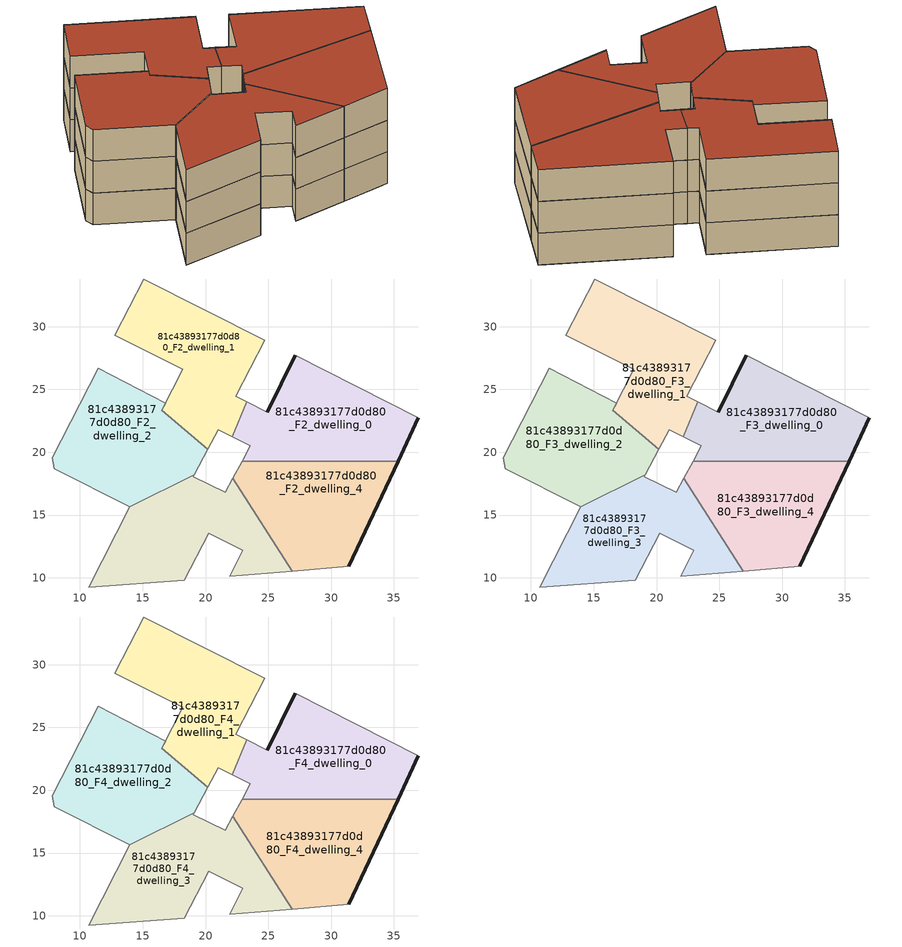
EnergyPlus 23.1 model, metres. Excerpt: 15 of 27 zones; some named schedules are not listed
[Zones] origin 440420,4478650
81c43893177d0d80_F2_dwelling_0
 floor to 81c43893177d0d80_F1_dwelling_5 (EU_floor_Construction): 35.56,19.79 36.96,22.76 27.13,27.73 24.91,23.2 25.09,23.11 22.85,20.86 23.57,20.5 22.94,19.35 z6
 floor to 81c43893177d0d80_F1_dwelling_0 (EU_floor_Construction): 22.85,20.86 25.09,23.1 24.91,23.2 23.3,24.02 22.11,21.23 z6
 floor to 81c43893177d0d80_F1_dwelling_4 (EU_floor_Construction): 35.33,19.3 35.56,19.79 22.94,19.35 22.91,19.3 z6
 wall outside (EU_wall_Construction): 36.96,22.76 35.33,19.3 / 24.91,23.2 27.13,27.73 z6:9
 wall adiabatic (EU_wall_Construction): 27.13,27.73 36.96,22.76 / 22.91,19.3 23.57,20.5 22.11,21.23 / 23.3,24.02 24.91,23.2 z6:9
 wall to 81c43893177d0d80_F2_dwelling_4 (EU_wall_Construction): 35.33,19.3 22.91,19.3 z6:9
 wall to 81c43893177d0d80_F2_dwelling_1 (EU_wall_Construction): 22.11,21.23 23.3,24.02 z6:9
81c43893177d0d80_F2_dwelling_1
 floor to 81c43893177d0d80_F1_dwelling_0 (EU_floor_Construction): 22.11,21.23 23.3,24.02 22.42,24.47 24.71,28.94 15.09,33.8 12.79,29.33 18.17,26.61 18.02,26.31 19.86,22.37 z6
 floor to 81c43893177d0d80_F1_dwelling_1 (EU_floor_Construction): 20.19,20.24 21.01,21.79 19.86,22.37 18.02,26.31 16.53,23.34 z6
 wall adiabatic (EU_wall_Construction): 22.11,21.23 21.01,21.79 20.19,20.24 / 16.53,23.34 18.17,26.61 12.79,29.33 15.09,33.8 24.71,28.94 22.42,24.47 23.3,24.02 z6:9
 wall to 81c43893177d0d80_F2_dwelling_2 (EU_wall_Construction): 20.19,20.24 16.53,23.34 z6:9
81c43893177d0d80_F2_dwelling_2
 floor to 81c43893177d0d80_F1_dwelling_1 (EU_floor_Construction): 19.78,19.48 20.19,20.24 16.53,23.34 16.81,23.92 11.45,26.69 8.44,20.85 z6
 floor to 81c43893177d0d80_F1_dwelling_2 (EU_floor_Construction): 19.11,18.21 19.78,19.48 8.44,20.85 7.77,19.56 7.94,18.68 13.96,15.66 13.95,15.65 z6
 wall adiabatic (EU_wall_Construction): 20.19,20.24 19.11,18.21 / 13.95,15.65 13.96,15.66 7.94,18.68 7.77,19.56 11.45,26.69 16.81,23.92 16.53,23.34 z6:9
 wall to 81c43893177d0d80_F2_dwelling_3 (EU_wall_Construction): 19.11,18.21 13.95,15.65 z6:9
81c43893177d0d80_F2_dwelling_3
 floor to 81c43893177d0d80_F1_dwelling_2 (EU_floor_Construction): 13.58,9.48 19.96,17.6 19.02,18.05 19.11,18.21 13.95,15.65 10.71,9.27 z6
 floor to 81c43893177d0d80_F1_dwelling_3 (EU_floor_Construction): 26.91,10.54 22.17,17.93 21.56,16.82 19.96,17.6 13.58,9.48 18.3,9.82 20.25,13.57 22.95,12.19 21.92,10.12 z6
 wall adiabatic (EU_wall_Construction): 19.11,18.21 19.02,18.05 21.56,16.82 22.17,17.93 / 26.91,10.54 21.92,10.12 22.95,12.19 20.25,13.57 18.3,9.82 10.71,9.27 13.95,15.65 z6:9
 wall to 81c43893177d0d80_F2_dwelling_4 (EU_wall_Construction): 22.17,17.93 26.91,10.54 z6:9
81c43893177d0d80_F2_dwelling_4
 floor to 81c43893177d0d80_F1_dwelling_3 (EU_floor_Construction): 30.55,10.84 22.37,18.31 22.17,17.93 26.91,10.54 z6
 floor to 81c43893177d0d80_F1_dwelling_4 (EU_floor_Construction): 31.39,10.91 35.33,19.3 22.91,19.3 22.37,18.31 30.55,10.84 z6
 wall outside (EU_wall_Construction): 35.33,19.3 31.39,10.91 z6:9
 wall adiabatic (EU_wall_Construction): 22.17,17.93 22.91,19.3 / 31.39,10.91 26.91,10.54 z6:9
81c43893177d0d80_F3_dwelling_0
 floor to 81c43893177d0d80_F2_dwelling_0 (EU_floor_Construction): 35.33,19.3 36.96,22.76 27.13,27.73 24.91,23.2 23.3,24.02 22.11,21.23 23.57,20.5 22.91,19.3 z9
 wall outside (EU_wall_Construction): 36.96,22.76 35.33,19.3 / 24.91,23.2 27.13,27.73 z9:12
 wall adiabatic (EU_wall_Construction): 27.13,27.73 36.96,22.76 / 22.91,19.3 23.57,20.5 22.11,21.23 / 23.3,24.02 24.91,23.2 z9:12
 wall to 81c43893177d0d80_F3_dwelling_4 (EU_wall_Construction): 35.33,19.3 22.91,19.3 z9:12
 wall to 81c43893177d0d80_F3_dwelling_1 (EU_wall_Construction): 22.11,21.23 23.3,24.02 z9:12
81c43893177d0d80_F3_dwelling_1
 floor to 81c43893177d0d80_F2_dwelling_1 (EU_floor_Construction): 22.11,21.23 23.3,24.02 22.42,24.47 24.71,28.94 15.09,33.8 12.79,29.33 18.17,26.61 16.53,23.34 20.19,20.24 21.01,21.79 z9
 wall adiabatic (EU_wall_Construction): 22.11,21.23 21.01,21.79 20.19,20.24 / 16.53,23.34 18.17,26.61 12.79,29.33 15.09,33.8 24.71,28.94 22.42,24.47 23.3,24.02 z9:12
 wall to 81c43893177d0d80_F3_dwelling_2 (EU_wall_Construction): 20.19,20.24 16.53,23.34 z9:12
81c43893177d0d80_F3_dwelling_2
 floor to 81c43893177d0d80_F2_dwelling_2 (EU_floor_Construction): 19.11,18.21 20.19,20.24 16.53,23.34 16.81,23.92 11.45,26.69 7.77,19.56 7.94,18.68 13.96,15.66 13.95,15.65 z9
 wall adiabatic (EU_wall_Construction): 20.19,20.24 19.11,18.21 / 13.95,15.65 13.96,15.66 7.94,18.68 7.77,19.56 11.45,26.69 16.81,23.92 16.53,23.34 z9:12
 wall to 81c43893177d0d80_F3_dwelling_3 (EU_wall_Construction): 19.11,18.21 13.95,15.65 z9:12
81c43893177d0d80_F3_dwelling_3
 floor to 81c43893177d0d80_F2_dwelling_3 (EU_floor_Construction): 26.91,10.54 22.17,17.93 21.56,16.82 19.02,18.05 19.11,18.21 13.95,15.65 10.71,9.27 18.3,9.82 20.25,13.57 22.95,12.19 21.92,10.12 z9
 wall adiabatic (EU_wall_Construction): 19.11,18.21 19.02,18.05 21.56,16.82 22.17,17.93 / 26.91,10.54 21.92,10.12 22.95,12.19 20.25,13.57 18.3,9.82 10.71,9.27 13.95,15.65 z9:12
 wall to 81c43893177d0d80_F3_dwelling_4 (EU_wall_Construction): 22.17,17.93 26.91,10.54 z9:12
81c43893177d0d80_F3_dwelling_4
 floor to 81c43893177d0d80_F2_dwelling_4 (EU_floor_Construction): 31.39,10.91 35.33,19.3 22.91,19.3 22.17,17.93 26.91,10.54 z9
 wall outside (EU_wall_Construction): 35.33,19.3 31.39,10.91 z9:12
 wall adiabatic (EU_wall_Construction): 22.17,17.93 22.91,19.3 / 31.39,10.91 26.91,10.54 z9:12
81c43893177d0d80_F4_dwelling_0
 floor to 81c43893177d0d80_F3_dwelling_0 (EU_floor_Construction): 35.33,19.3 36.96,22.76 27.13,27.73 24.91,23.2 23.3,24.02 22.11,21.23 23.57,20.5 22.91,19.3 z12
 wall outside (EU_wall_Construction): 36.96,22.76 35.33,19.3 / 24.91,23.2 27.13,27.73 z12:15
 wall adiabatic (EU_wall_Construction): 27.13,27.73 36.96,22.76 / 22.91,19.3 23.57,20.5 22.11,21.23 / 23.3,24.02 24.91,23.2 z12:15
 wall to 81c43893177d0d80_F4_dwelling_4 (EU_wall_Construction): 35.33,19.3 22.91,19.3 z12:15
 wall to 81c43893177d0d80_F4_dwelling_1 (EU_wall_Construction): 22.11,21.23 23.3,24.02 z12:15
 roof outside (EU_roof_Construction): 36.96,22.76 35.33,19.3 22.91,19.3 23.57,20.5 22.11,21.23 23.3,24.02 24.91,23.2 27.13,27.73 z15
81c43893177d0d80_F4_dwelling_1
 floor to 81c43893177d0d80_F3_dwelling_1 (EU_floor_Construction): 22.11,21.23 23.3,24.02 22.42,24.47 24.71,28.94 15.09,33.8 12.79,29.33 18.17,26.61 16.53,23.34 20.19,20.24 21.01,21.79 z12
 wall adiabatic (EU_wall_Construction): 22.11,21.23 21.01,21.79 20.19,20.24 / 16.53,23.34 18.17,26.61 12.79,29.33 15.09,33.8 24.71,28.94 22.42,24.47 23.3,24.02 z12:15
 wall to 81c43893177d0d80_F4_dwelling_2 (EU_wall_Construction): 20.19,20.24 16.53,23.34 z12:15
 roof outside (EU_roof_Construction): 24.71,28.94 22.42,24.47 23.3,24.02 22.11,21.23 21.01,21.79 20.19,20.24 16.53,23.34 18.17,26.61 12.79,29.33 15.09,33.8 z15
81c43893177d0d80_F4_dwelling_2
 floor to 81c43893177d0d80_F3_dwelling_2 (EU_floor_Construction): 19.11,18.21 20.19,20.24 16.53,23.34 16.81,23.92 11.45,26.69 7.77,19.56 7.94,18.68 13.96,15.66 13.95,15.65 z12
 wall adiabatic (EU_wall_Construction): 20.19,20.24 19.11,18.21 / 13.95,15.65 13.96,15.66 7.94,18.68 7.77,19.56 11.45,26.69 16.81,23.92 16.53,23.34 z12:15
 wall to 81c43893177d0d80_F4_dwelling_3 (EU_wall_Construction): 19.11,18.21 13.95,15.65 z12:15
 roof outside (EU_roof_Construction): 16.81,23.92 16.53,23.34 20.19,20.24 19.11,18.21 13.95,15.65 13.96,15.66 7.94,18.68 7.77,19.56 11.45,26.69 z15
81c43893177d0d80_F4_dwelling_3
 floor to 81c43893177d0d80_F3_dwelling_3 (EU_floor_Construction): 26.91,10.54 22.17,17.93 21.56,16.82 19.02,18.05 19.11,18.21 13.95,15.65 10.71,9.27 18.3,9.82 20.25,13.57 22.95,12.19 21.92,10.12 z12
 wall adiabatic (EU_wall_Construction): 19.11,18.21 19.02,18.05 21.56,16.82 22.17,17.93 / 26.91,10.54 21.92,10.12 22.95,12.19 20.25,13.57 18.3,9.82 10.71,9.27 13.95,15.65 z12:15
 wall to 81c43893177d0d80_F4_dwelling_4 (EU_wall_Construction): 22.17,17.93 26.91,10.54 z12:15
 roof outside (EU_roof_Construction): 22.17,17.93 26.91,10.54 21.92,10.12 22.95,12.19 20.25,13.57 18.3,9.82 10.71,9.27 13.95,15.65 19.11,18.21 19.02,18.05 21.56,16.82 z15
81c43893177d0d80_F4_dwelling_4
 floor to 81c43893177d0d80_F3_dwelling_4 (EU_floor_Construction): 31.39,10.91 35.33,19.3 22.91,19.3 22.17,17.93 26.91,10.54 z12
 wall outside (EU_wall_Construction): 35.33,19.3 31.39,10.91 z12:15
 wall adiabatic (EU_wall_Construction): 22.17,17.93 22.91,19.3 / 31.39,10.91 26.91,10.54 z12:15
 roof outside (EU_roof_Construction): 35.33,19.3 31.39,10.91 26.91,10.54 22.17,17.93 22.91,19.3 z15
[Building]
EU S2 Campaign: North Axis=0; Terrain=City; Solar Distribution=FullExterior
[Site:Location]
Madrid: Latitude=40.5; Longitude=-3.5; Time Zone=1; Elevation=609
[SizingPeriod:WeatherFileDays]
AnnualSizingPeriod: Begin Month=1; Begin Day of Month=1; End Month=12; End Day of Month=31; Day of Week for Start Day=Monday; Use Weather File Daylight Saving Period=No; Use Weather File Rain and Snow Indicators=No
[MATERIAL]
EU_InternalMass_Material: Roughness=MediumRough; Thickness=0.1; Conductivity=1; Density=1800; Specific Heat=900; Thermal Absorptance=0.9; Solar Absorptance=0.7; Visible Absorptance=0.7
[MATERIAL:NOMASS] Roughness=MediumRough; Thermal Absorptance=0.9; Solar Absorptance=0.7; Visible Absorptance=0.7
Name | Thermal Resistance
EU_wall_NoMass | 0.419739
EU_roof_NoMass | 0.352165
EU_floor_NoMass | 0.608284
[CONSTRUCTION]
EU_wall_Construction: EU_wall_NoMass
EU_roof_Construction: EU_roof_NoMass
EU_floor_Construction: EU_floor_NoMass
EU_InternalMass_Construction: EU_InternalMass_Material
[ZONE] Type=1; Multiplier=1; Ceiling Height=autocalculate; Floor Area=autocalculate; Part of Total Floor Area=Yes
Name | Volume
81c43893177d0d80_F2_dwelling_0; 81c43893177d0d80_F3_dwelling_0; 81c43893177d0d80_F4_dwelling_0 | 235.144
81c43893177d0d80_F2_dwelling_1; 81c43893177d0d80_F3_dwelling_1; 81c43893177d0d80_F4_dwelling_1 | 232.49
81c43893177d0d80_F2_dwelling_2; 81c43893177d0d80_F3_dwelling_2; 81c43893177d0d80_F4_dwelling_2 | 237.816
81c43893177d0d80_F2_dwelling_3; 81c43893177d0d80_F3_dwelling_3; 81c43893177d0d80_F4_dwelling_3 | 235.14
81c43893177d0d80_F2_dwelling_4; 81c43893177d0d80_F3_dwelling_4; 81c43893177d0d80_F4_dwelling_4 | 235.136
[INTERNALMASS] Construction=EU_InternalMass_Construction
Name | Zone or ZoneList | Surface Area
81c43893177d0d80_F2_dwelling_0_EU_InternalMass | 81c43893177d0d80_F2_dwelling_0 | 78.3814
81c43893177d0d80_F2_dwelling_1_EU_InternalMass | 81c43893177d0d80_F2_dwelling_1 | 77.4969
81c43893177d0d80_F2_dwelling_2_EU_InternalMass | 81c43893177d0d80_F2_dwelling_2 | 79.2717
81c43893177d0d80_F2_dwelling_3_EU_InternalMass | 81c43893177d0d80_F2_dwelling_3 | 78.38
81c43893177d0d80_F2_dwelling_4_EU_InternalMass | 81c43893177d0d80_F2_dwelling_4 | 78.3789
81c43893177d0d80_F3_dwelling_0_EU_InternalMass | 81c43893177d0d80_F3_dwelling_0 | 78.3814
81c43893177d0d80_F3_dwelling_1_EU_InternalMass | 81c43893177d0d80_F3_dwelling_1 | 77.4969
81c43893177d0d80_F3_dwelling_2_EU_InternalMass | 81c43893177d0d80_F3_dwelling_2 | 79.2717
81c43893177d0d80_F3_dwelling_3_EU_InternalMass | 81c43893177d0d80_F3_dwelling_3 | 78.38
81c43893177d0d80_F3_dwelling_4_EU_InternalMass | 81c43893177d0d80_F3_dwelling_4 | 78.3789
81c43893177d0d80_F4_dwelling_0_EU_InternalMass | 81c43893177d0d80_F4_dwelling_0 | 78.3814
81c43893177d0d80_F4_dwelling_1_EU_InternalMass | 81c43893177d0d80_F4_dwelling_1 | 77.4969
81c43893177d0d80_F4_dwelling_2_EU_InternalMass | 81c43893177d0d80_F4_dwelling_2 | 79.2717
81c43893177d0d80_F4_dwelling_3_EU_InternalMass | 81c43893177d0d80_F4_dwelling_3 | 78.38
81c43893177d0d80_F4_dwelling_4_EU_InternalMass | 81c43893177d0d80_F4_dwelling_4 | 78.3789
[OTHEREQUIPMENT] Fuel Type=Electricity; Design Level Calculation Method=Watts/Area; Power per Zone Floor Area=1; Fraction Latent=0; Fraction Radiant=0; Fraction Lost=0; Carbon Dioxide Generation Rate=0; EndUse Subcategory=EU_Step8_InternalGains
Name | Zone or ZoneList or Space or SpaceList | Schedule
EU_Step8_InternalGain_81c43893177d0d80_F2_dwelling_0_f000 | 81c43893177d0d80_F2_dwelling_0 | EU_Step8_GainSchedule_81c43893177d0d80_F2_dwelling_0_f000
EU_Step8_InternalGain_81c43893177d0d80_F2_dwelling_1_f000 | 81c43893177d0d80_F2_dwelling_1 | EU_Step8_GainSchedule_81c43893177d0d80_F2_dwelling_1_f000
EU_Step8_InternalGain_81c43893177d0d80_F2_dwelling_2_f000 | 81c43893177d0d80_F2_dwelling_2 | EU_Step8_GainSchedule_81c43893177d0d80_F2_dwelling_2_f000
EU_Step8_InternalGain_81c43893177d0d80_F2_dwelling_3_f000 | 81c43893177d0d80_F2_dwelling_3 | EU_Step8_GainSchedule_81c43893177d0d80_F2_dwelling_3_f000
EU_Step8_InternalGain_81c43893177d0d80_F2_dwelling_4_f000 | 81c43893177d0d80_F2_dwelling_4 | EU_Step8_GainSchedule_81c43893177d0d80_F2_dwelling_4_f000
EU_Step8_InternalGain_81c43893177d0d80_F3_dwelling_0_f000 | 81c43893177d0d80_F3_dwelling_0 | EU_Step8_GainSchedule_81c43893177d0d80_F3_dwelling_0_f000
EU_Step8_InternalGain_81c43893177d0d80_F3_dwelling_1_f000 | 81c43893177d0d80_F3_dwelling_1 | EU_Step8_GainSchedule_81c43893177d0d80_F3_dwelling_1_f000
EU_Step8_InternalGain_81c43893177d0d80_F3_dwelling_2_f000 | 81c43893177d0d80_F3_dwelling_2 | EU_Step8_GainSchedule_81c43893177d0d80_F3_dwelling_2_f000
EU_Step8_InternalGain_81c43893177d0d80_F3_dwelling_3_f000 | 81c43893177d0d80_F3_dwelling_3 | EU_Step8_GainSchedule_81c43893177d0d80_F3_dwelling_3_f000
EU_Step8_InternalGain_81c43893177d0d80_F3_dwelling_4_f000 | 81c43893177d0d80_F3_dwelling_4 | EU_Step8_GainSchedule_81c43893177d0d80_F3_dwelling_4_f000
EU_Step8_InternalGain_81c43893177d0d80_F4_dwelling_0_f000 | 81c43893177d0d80_F4_dwelling_0 | EU_Step8_GainSchedule_81c43893177d0d80_F4_dwelling_0_f000
EU_Step8_InternalGain_81c43893177d0d80_F4_dwelling_1_f000 | 81c43893177d0d80_F4_dwelling_1 | EU_Step8_GainSchedule_81c43893177d0d80_F4_dwelling_1_f000
EU_Step8_InternalGain_81c43893177d0d80_F4_dwelling_2_f000 | 81c43893177d0d80_F4_dwelling_2 | EU_Step8_GainSchedule_81c43893177d0d80_F4_dwelling_2_f000
EU_Step8_InternalGain_81c43893177d0d80_F4_dwelling_3_f000 | 81c43893177d0d80_F4_dwelling_3 | EU_Step8_GainSchedule_81c43893177d0d80_F4_dwelling_3_f000
EU_Step8_InternalGain_81c43893177d0d80_F4_dwelling_4_f000 | 81c43893177d0d80_F4_dwelling_4 | EU_Step8_GainSchedule_81c43893177d0d80_F4_dwelling_4_f000
[ZONEVENTILATION:DESIGNFLOWRATE] Schedule=EU_AlwaysOn; Design Flow Rate Calculation Method=AirChanges/Hour; Air Changes per Hour=0.703302; Ventilation Type=Natural; Fan Pressure Rise=0; Fan Total Efficiency=1; Constant Term Coefficient=1; Temperature Term Coefficient=0; Velocity Term Coefficient=0; Velocity Squared Term Coefficient=0; Minimum Indoor Temperature=-100; Maximum Indoor Temperature=100; Delta Temperature=-100; Minimum Outdoor Temperature=-100; Maximum Outdoor Temperature=100; Maximum Wind Speed=40
Name | Zone or ZoneList or Space or SpaceList
EU_ConstantAir_81c43893177d0d80_F2_dwelling_0 | 81c43893177d0d80_F2_dwelling_0
EU_ConstantAir_81c43893177d0d80_F2_dwelling_1 | 81c43893177d0d80_F2_dwelling_1
EU_ConstantAir_81c43893177d0d80_F2_dwelling_2 | 81c43893177d0d80_F2_dwelling_2
EU_ConstantAir_81c43893177d0d80_F2_dwelling_3 | 81c43893177d0d80_F2_dwelling_3
EU_ConstantAir_81c43893177d0d80_F2_dwelling_4 | 81c43893177d0d80_F2_dwelling_4
EU_ConstantAir_81c43893177d0d80_F3_dwelling_0 | 81c43893177d0d80_F3_dwelling_0
EU_ConstantAir_81c43893177d0d80_F3_dwelling_1 | 81c43893177d0d80_F3_dwelling_1
EU_ConstantAir_81c43893177d0d80_F3_dwelling_2 | 81c43893177d0d80_F3_dwelling_2
EU_ConstantAir_81c43893177d0d80_F3_dwelling_3 | 81c43893177d0d80_F3_dwelling_3
EU_ConstantAir_81c43893177d0d80_F3_dwelling_4 | 81c43893177d0d80_F3_dwelling_4
EU_ConstantAir_81c43893177d0d80_F4_dwelling_0 | 81c43893177d0d80_F4_dwelling_0
EU_ConstantAir_81c43893177d0d80_F4_dwelling_1 | 81c43893177d0d80_F4_dwelling_1
EU_ConstantAir_81c43893177d0d80_F4_dwelling_2 | 81c43893177d0d80_F4_dwelling_2
EU_ConstantAir_81c43893177d0d80_F4_dwelling_3 | 81c43893177d0d80_F4_dwelling_3
EU_ConstantAir_81c43893177d0d80_F4_dwelling_4 | 81c43893177d0d80_F4_dwelling_4
[HVACTEMPLATE:ZONE:IDEALLOADSAIRSYSTEM] System Availability Schedule=EU_AlwaysOn; Maximum Heating Supply Air Temperature=50; Minimum Cooling Supply Air Temperature=13; Maximum Heating Supply Air Humidity Ratio=0.0156; Minimum Cooling Supply Air Humidity Ratio=0.0077; Heating Limit=NoLimit; Cooling Limit=NoLimit; Heating Availability Schedule=EU_AlwaysOn; Cooling Availability Schedule=EU_CoolingOff; Dehumidification Control Type=ConstantSensibleHeatRatio; Cooling Sensible Heat Ratio=0.7; Dehumidification Setpoint=60; Humidification Control Type=None; Humidification Setpoint=30; Outdoor Air Method=None; Outdoor Air Flow Rate per Person=0.00944; Outdoor Air Flow Rate per Zone Floor Area=0; Outdoor Air Flow Rate per Zone=0; Demand Controlled Ventilation Type=None; Outdoor Air Economizer Type=NoEconomizer; Heat Recovery Type=None; Sensible Heat Recovery Effectiveness=0.7; Latent Heat Recovery Effectiveness=0.65
Name | Template Thermostat
81c43893177d0d80_F2_dwelling_0 | EU_HeatOnly_81c43893177d0d80_F2_dwelling_0
81c43893177d0d80_F2_dwelling_1 | EU_HeatOnly_81c43893177d0d80_F2_dwelling_1
81c43893177d0d80_F2_dwelling_2 | EU_HeatOnly_81c43893177d0d80_F2_dwelling_2
81c43893177d0d80_F2_dwelling_3 | EU_HeatOnly_81c43893177d0d80_F2_dwelling_3
81c43893177d0d80_F2_dwelling_4 | EU_HeatOnly_81c43893177d0d80_F2_dwelling_4
81c43893177d0d80_F3_dwelling_0 | EU_HeatOnly_81c43893177d0d80_F3_dwelling_0
81c43893177d0d80_F3_dwelling_1 | EU_HeatOnly_81c43893177d0d80_F3_dwelling_1
81c43893177d0d80_F3_dwelling_2 | EU_HeatOnly_81c43893177d0d80_F3_dwelling_2
81c43893177d0d80_F3_dwelling_3 | EU_HeatOnly_81c43893177d0d80_F3_dwelling_3
81c43893177d0d80_F3_dwelling_4 | EU_HeatOnly_81c43893177d0d80_F3_dwelling_4
81c43893177d0d80_F4_dwelling_0 | EU_HeatOnly_81c43893177d0d80_F4_dwelling_0
81c43893177d0d80_F4_dwelling_1 | EU_HeatOnly_81c43893177d0d80_F4_dwelling_1
81c43893177d0d80_F4_dwelling_2 | EU_HeatOnly_81c43893177d0d80_F4_dwelling_2
81c43893177d0d80_F4_dwelling_3 | EU_HeatOnly_81c43893177d0d80_F4_dwelling_3
81c43893177d0d80_F4_dwelling_4 | EU_HeatOnly_81c43893177d0d80_F4_dwelling_4
[SIZING:ZONE] Zone Cooling Design Supply Air Temperature Input Method=SupplyAirTemperature; Zone Cooling Design Supply Air Temperature=13; Zone Heating Design Supply Air Temperature Input Method=SupplyAirTemperature; Zone Heating Design Supply Air Temperature=50; Zone Cooling Design Supply Air Humidity Ratio=0.008; Zone Heating Design Supply Air Humidity Ratio=0.008; Cooling Design Air Flow Method=DesignDay; Cooling Design Air Flow Rate=0; Cooling Minimum Air Flow per Zone Floor Area=0.000762; Cooling Minimum Air Flow=0; Cooling Minimum Air Flow Fraction=0.2; Heating Design Air Flow Method=DesignDay; Heating Design Air Flow Rate=0; Heating Maximum Air Flow per Zone Floor Area=0.002032; Heating Maximum Air Flow=0.141576; Heating Maximum Air Flow Fraction=0.3; Account for Dedicated Outdoor Air System=No; Dedicated Outdoor Air System Control Strategy=NeutralSupplyAir; Dedicated Outdoor Air Low Setpoint Temperature for Design=autosize; Dedicated Outdoor Air High Setpoint Temperature for Design=autosize; Zone Load Sizing Method=Sensible Load Only No Latent Load; Zone Latent Cooling Design Supply Air Humidity Ratio Input Method=HumidityRatioDifference; Zone Cooling Design Supply Air Humidity Ratio Difference=0.005; Zone Latent Heating Design Supply Air Humidity Ratio Input Method=HumidityRatioDifference; Zone Humidification Design Supply Air Humidity Ratio Difference=0.005
81c43893177d0d80_F2_dwelling_0; 81c43893177d0d80_F2_dwelling_1
